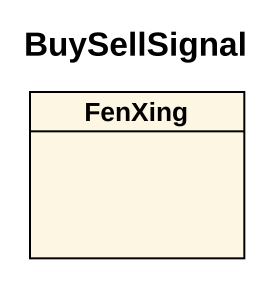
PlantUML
@startuml
title BuySellSignal
hide circle
hide empty members
class FenXing
@enduml
